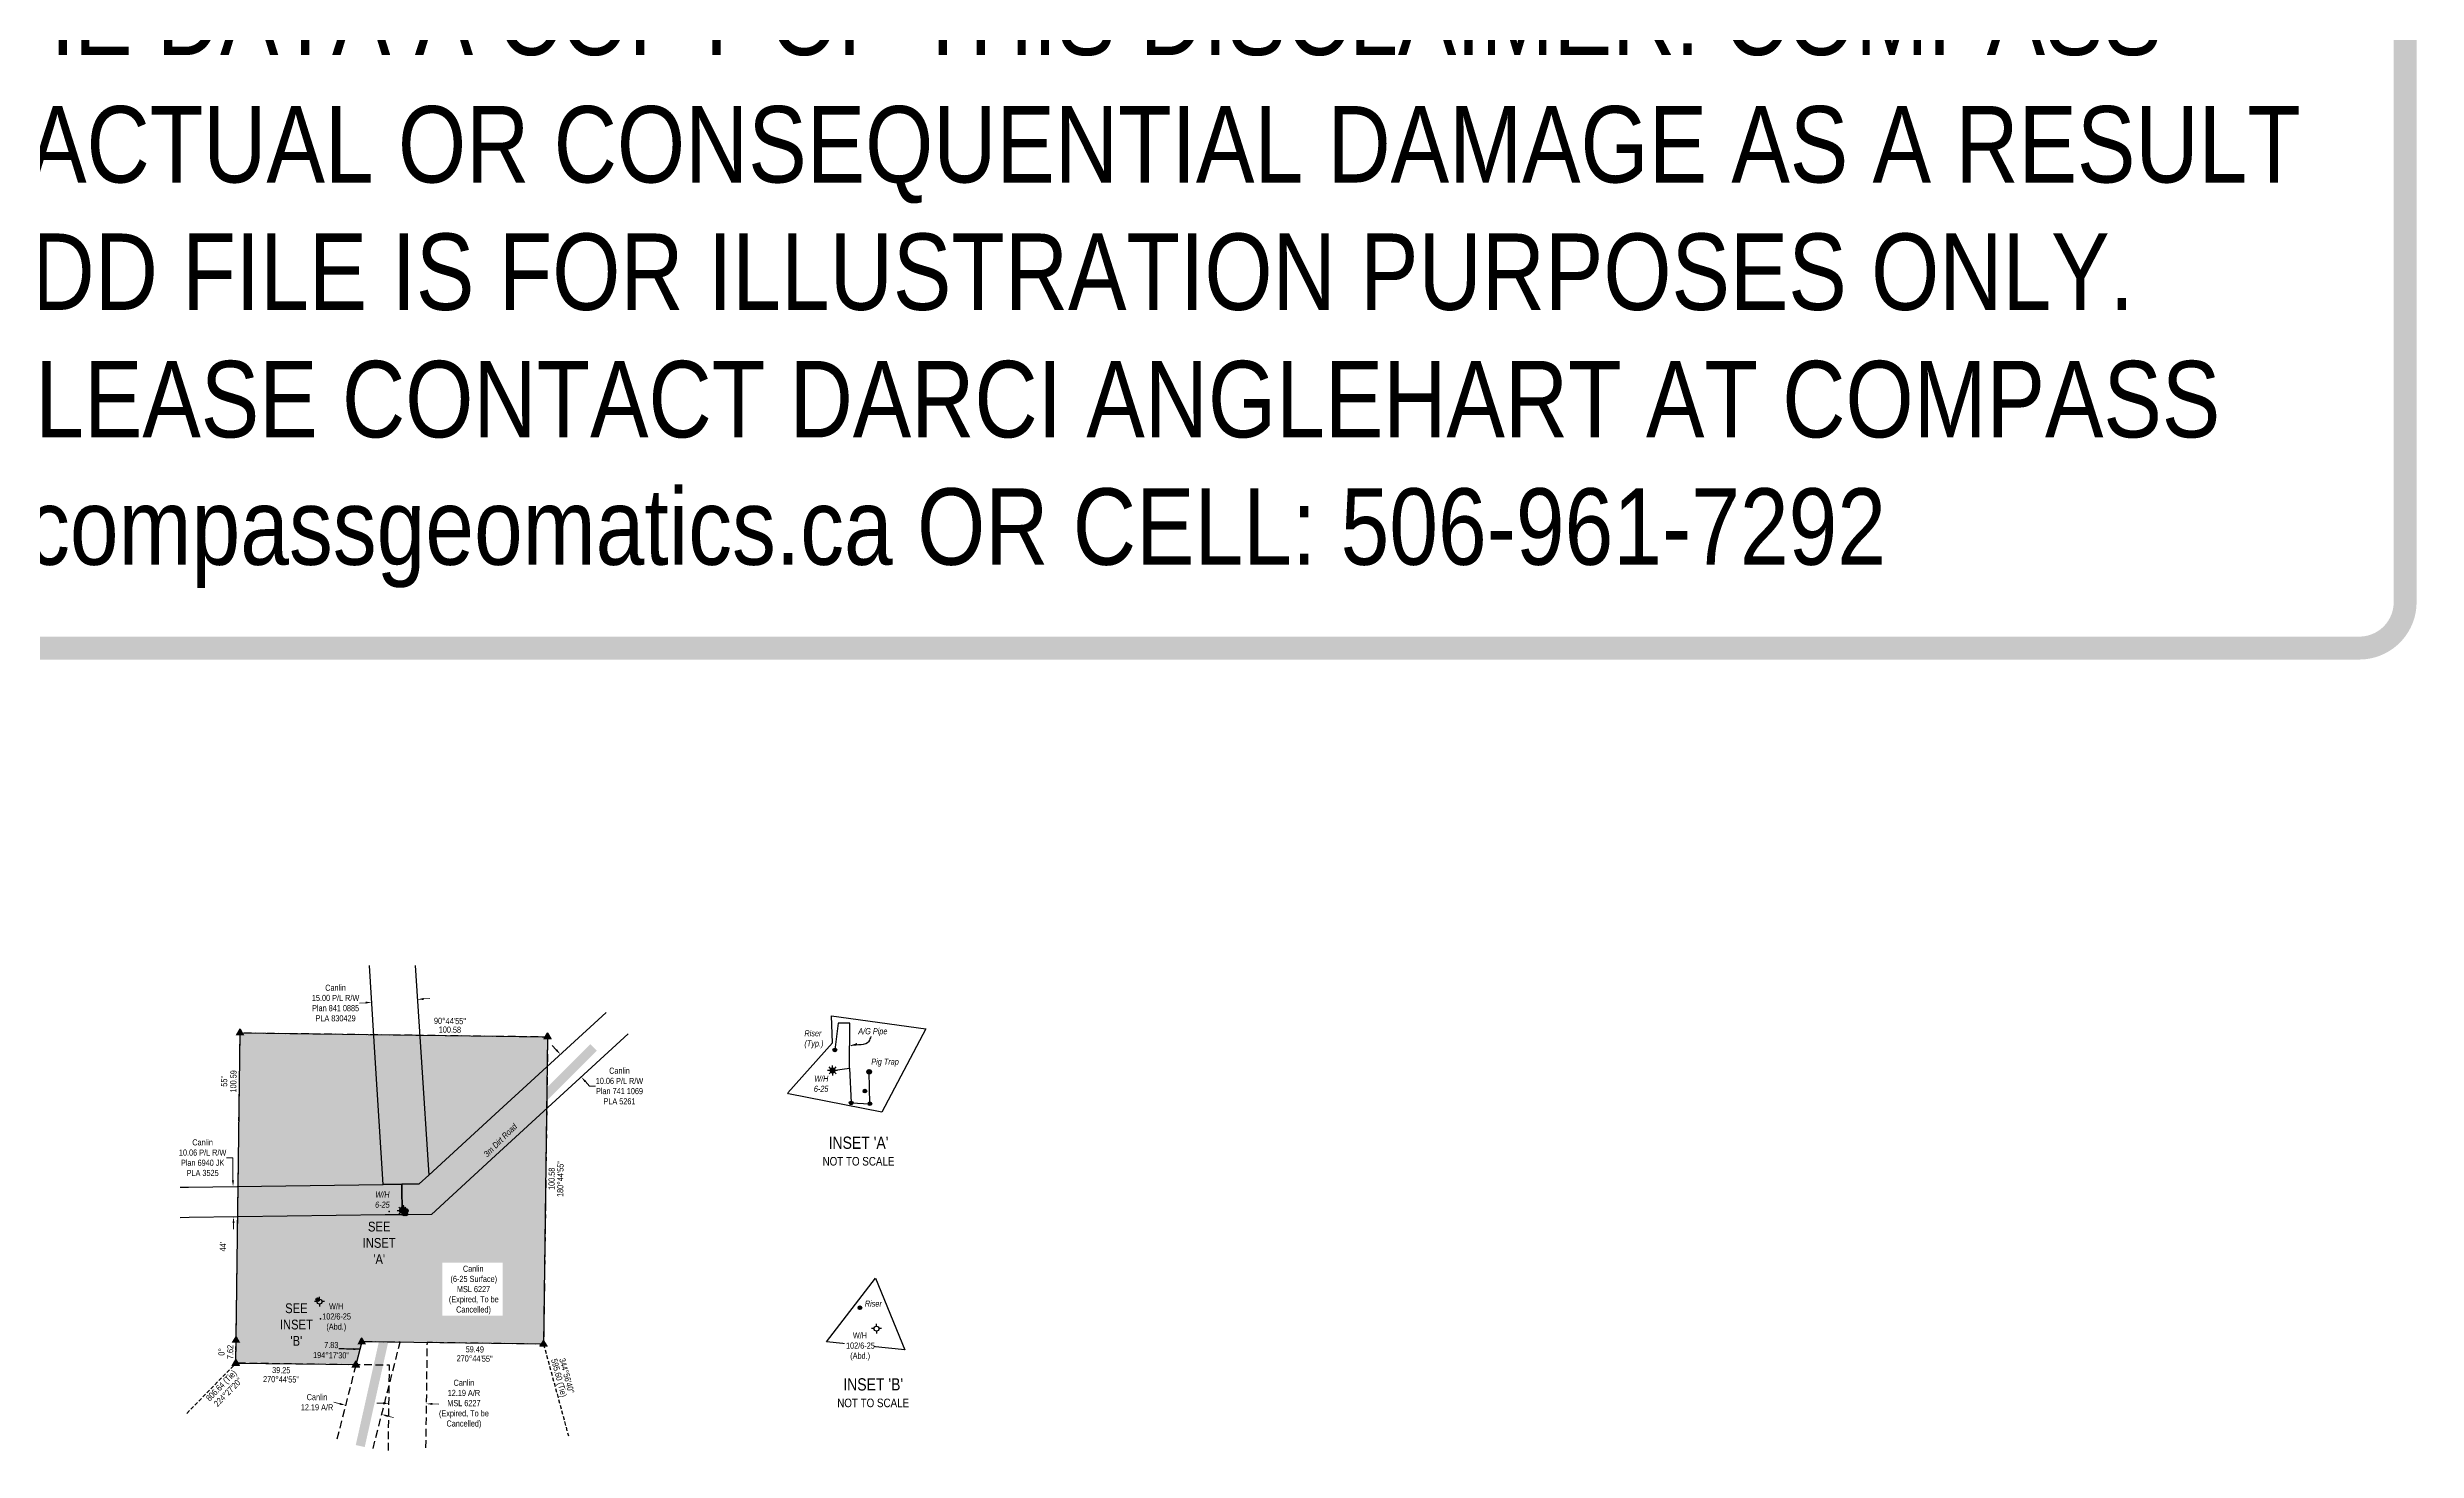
# Model space of a CAD drawing. Extents: x 565851 to 573748, y 5599310 to 5604114.
# Drawn here: x 569875 to 573748, y 5599525 to 5601820 of the extents above; entities that cross this region are included whole.
import ezdxf
from ezdxf.enums import TextEntityAlignment as Align

# ---------------------------------------------------------------- set-up
doc = ezdxf.new("R2010")
doc.units = 0
doc.header["$LTSCALE"] = 5
doc.header["$PDSIZE"] = 0.5
doc.linetypes.add('foc-ACCESSROAD', pattern=[3.75, 2.5, -1.25])
doc.linetypes.add('foc-TIELINE', pattern=[1.875, 1.25, -0.625])
doc.layers.get('Defpoints').update_dxf_attribs({"color": 9})
for name, color, linetype in [('AS-FENCE', 48, 'foc-FENCE'), ('AS-ROADS', 254, 'Continuous'), ('AS-SYMBOL', 7, 'Continuous'), ('C-AR', 13, 'foc-ACCESSROAD'), ('C-CLOSURE', 7, 'Continuous'), ('C-RW', 13, 'Continuous'), ('C-WS', 13, 'foc-ACCESSROAD'), ('C-WS-S', 8, 'Continuous'), ('DETAIL-T', 7, 'Continuous'), ('F-WS-S', 8, 'Continuous'), ('L-BD', 7, 'Continuous'), ('L-BD1', 253, 'Continuous'), ('L-MON', 1, 'Continuous'), ('L-TIE', 7, 'foc-TIELINE'), ('P-PROPOSED', 10, 'Continuous'), ('P-PROPOSED-H', 21, 'Continuous')]:
    doc.layers.add(name, color=color, linetype=linetype)
for name, color, linetype, lineweight in [('AS-GENERAL', 48, 'Continuous', 18), ('C-AR-T', 13, 'Continuous', 9), ('C-RW-T', 13, 'Continuous', 9), ('C-WS-T', 13, 'Continuous', 9)]:
    doc.layers.add(name, color=color, linetype=linetype, lineweight=lineweight)
for name, color, linetype, true_color in [('AS-PIPE-AG', 7, 'Continuous', 0x7d00fa), ('AS-PIPE-AG-T', 7, 'Continuous', 0x7d00fa), ('oil_and_gas_wells_pt', 7, 'Continuous', 0xcd7e37)]:
    doc.layers.add(name, color=color, linetype=linetype, true_color=true_color)
doc.layers.add('DISCLAIMER', color=7, linetype='Continuous', plot=False)
doc.styles.add('80', font='ARIALN.TTF', dxfattribs={"height": 10})
doc.styles.add('80CG', font='ARIALN.TTF', dxfattribs={"height": 10})
doc.styles.add('80L', font='ARIALN.TTF', dxfattribs={"height": 10})
doc.styles.add('foc-LtypeFont', font='ARIALN.TTF', dxfattribs={"height": 7.35})
doc.linetypes.add('foc-FENCE', pattern='A,10,-1,["X",foc-LtypeFont,S=0.2,R=0,X=-0.625,Y=-0.75],-1.24', length=12.24)
doc.dimstyles.new('Compass 5 000', dxfattribs={"dimscale": 5, "dimtxt": 9, "dimasz": 2, "dimexe": 0.2, "dimexo": 0.0625, "dimgap": 0.5, "dimtad": 0, "dimtih": 1, "dimtoh": 1, "dimzin": 0, "dimdsep": 46, "dimtxsty": '80CG', "dimcen": 0.1, "dimse1": 1, "dimse2": 1, "dimclrd": 256, "dimclrt": 256, "dimaunit": 1, "dimadec": 4, "dimazin": 0, "dimtfac": 0.06, "dimtofl": 0, "dimtmove": 0, "dimatfit": 1, "dimfxl": 0.2, "dimtolj": 1, "dimtzin": 0, "dimlwd": -1, "dimarcsym": 0})

# ---------------------------------------------------------------- blocks, each defined once
blk = doc.blocks.new('PIG')
h = blk.add_hatch(color=255)
h.dxf.hatch_style = 1
edge = h.paths.add_edge_path()
edge.add_arc((0, 0), 0.85, 0, 360)
at = {"layer": 'AS-SYMBOL'}
h = blk.add_hatch(color=13, dxfattribs=at)
h.dxf.hatch_style = 1
h.paths.add_polyline_path([(-0.1, 0, 1), (-0.55, 0, 1)])
h = blk.add_hatch(color=13, dxfattribs=at)
h.dxf.hatch_style = 1
h.paths.add_polyline_path([(0.1, 0, 1), (0.55, 0, 1)])
at = {"layer": 'AS-SYMBOL', "color": 13}
for centre, radius in [((0, 0), 0.75), ((-0.33, 0), 0.225), ((0.33, 0), 0.225)]:
    blk.add_circle(centre, radius, dxfattribs=at)
blk = doc.blocks.new('RISER')
h = blk.add_hatch(color=255)
h.dxf.hatch_style = 1
edge = h.paths.add_edge_path()
edge.add_arc((0, 0), 0.7, 0, 360)
blk.add_hatch(color=13).paths.add_polyline_path([(0.58, -0.15), (-0.58, -0.15, 0.774597)])
at = {"color": 13}
blk.add_line((-0.58, -0.15), (0.58, -0.15), dxfattribs=at)
blk.add_circle((0, 0), 0.6, dxfattribs=at)
blk = doc.blocks.new('GABD')
for p, q in [((-0.81, 0), (-1.62, 0)), ((0, 0.81), (0, 1.62)), ((1.62, 0), (0.81, 0)), ((0, -0.81), (0, -1.62))]:
    blk.add_line(p, q)
blk.add_circle((0, 0), 0.8)
blk = doc.blocks.new('GAS')
h = blk.add_hatch(color=255)
h.dxf.hatch_style = 1
edge = h.paths.add_edge_path()
edge.add_arc((0, 0), 0.9, 0, 360)
for p, q in [((-0.81, 0), (-1.62, 0)), ((-0.57, 0.57), (-1.14, 1.14)), ((0, 0.81), (0, 1.62)), ((0.57, 0.57), (1.14, 1.14)), ((1.62, 0), (0.81, 0)), ((-0.57, -0.57), (-1.14, -1.14)), ((0, -0.81), (0, -1.62)), ((1.14, -1.14), (0.57, -0.57))]:
    blk.add_line(p, q)
blk.add_circle((0, 0), 0.8)
blk = doc.blocks.new('TRIA')
blk.add_hatch(color=255).paths.add_polyline_path([(-0.04, 1.52), (-1.47, -0.87), (1.39, -0.87)])
blk = doc.blocks.new('TRIAA')
blk.add_blockref('TRIA', (0, 0))
blk = doc.blocks.new('TRIB')
at = {"color": 1}
blk.add_lwpolyline([(-1.12, -0.67), (-0.04, 1.13), (1.04, -0.67)], close=True, dxfattribs=at)
blk = doc.blocks.new('TRIBB')
blk.add_blockref('TRIB', (0, 0))
blk = doc.blocks.new('TRICC')
for name in ['TRIAA', 'TRIBB']:
    blk.add_blockref(name, (0, 0))
blk = doc.blocks.new('plspike')
blk.add_blockref('TRICC', (0, 0))
blk = doc.blocks.new('*D424')
at = {"layer": 'C-RW-T', "transparency": 16777216}
for p, q in [((570706.8, 5600180.3), (570700.1, 5600187.6)), ((570754.4, 5600128.5), (570761.1, 5600121.1)), ((570761.1, 5600121.1), (570771.1, 5600121.1))]:
    blk.add_line(p, q, dxfattribs=at)
for points in [[(570708.1, 5600181.4), (570705.6, 5600179.1), (570713.6, 5600172.9)], [(570755.6, 5600129.6), (570753.2, 5600127.4), (570747.6, 5600135.9)]]:
    blk.add_solid(points, dxfattribs=at)
at = {"layer": 'Defpoints', "color": 0, "transparency": 16777216}
for p in [(570720.9, 5600179.6), (570747.6, 5600135.9), (570754.9, 5600142.6)]:
    blk.add_point(p, dxfattribs=at)
at = {"layer": 'C-RW-T', "transparency": 16777216, "insert": (570810.2, 5600121.1), "char_height": 10, "attachment_point": 5, "style": '80CG'}
blk.add_mtext('\\A1;Canlin\\P10.06 P/L R/W\\PPlan 741 1069\\PPLA 5261', dxfattribs=at)
blk = doc.blocks.new('*D425')
at = {"layer": 'C-RW-T', "transparency": 16777216}
for p, q in [((570395.2, 5600257.4), (570385.2, 5600256.8)), ((570490, 5600263.5), (570500, 5600264.1))]:
    blk.add_line(p, q, dxfattribs=at)
for points in [[(570395.1, 5600259.1), (570395.3, 5600255.8), (570405.2, 5600258.1)], [(570489.9, 5600265.1), (570490.1, 5600261.8), (570480, 5600262.8)]]:
    blk.add_solid(points, dxfattribs=at)
at = {"layer": 'Defpoints', "color": 0, "transparency": 16777216}
for p in [(570405.2, 5600258.1), (570405.7, 5600249.6), (570480.5, 5600254.4)]:
    blk.add_point(p, dxfattribs=at)
at = {"layer": 'C-RW-T', "transparency": 16777216, "insert": (570346.1, 5600256.8), "char_height": 10, "attachment_point": 5, "style": '80CG'}
blk.add_mtext('\\A1;Canlin\\P15.00 P/L R/W\\PPlan 841 0885\\PPLA 830429', dxfattribs=at)
blk = doc.blocks.new('*D426')
at = {"layer": 'C-RW-T', "transparency": 16777216}
for p, q in [((570177.9, 5600003.9), (570167.9, 5600003.9)), ((570178.4, 5599966.9), (570177.9, 5600003.9)), ((570179.4, 5599896.9), (570179.5, 5599886.9))]:
    blk.add_line(p, q, dxfattribs=at)
for points in [[(570180.1, 5599967), (570176.7, 5599966.9), (570178.5, 5599956.9)], [(570181, 5599896.9), (570177.7, 5599896.9), (570179.2, 5599906.9)]]:
    blk.add_solid(points, dxfattribs=at)
at = {"layer": 'Defpoints', "color": 0, "transparency": 16777216}
for p in [(570156.5, 5599956.6), (570157.1, 5599906.6), (570179.2, 5599906.9)]:
    blk.add_point(p, dxfattribs=at)
at = {"layer": 'C-RW-T', "transparency": 16777216, "insert": (570128.8, 5600003.9), "char_height": 10, "attachment_point": 5, "style": '80CG'}
blk.add_mtext('\\A1;Canlin\\P10.06 P/L R/W\\PPlan 6940 JK\\PPLA 3525', dxfattribs=at)
blk = doc.blocks.new('*D427')
at = {"layer": 'C-AR-T', "transparency": 16777216}
for p, q in [((570423.4, 5599602.3), (570413.4, 5599602.4)), ((570504.3, 5599601.2), (570514.9, 5599601.1))]:
    blk.add_line(p, q, dxfattribs=at)
for points in [[(570423.4, 5599603.9), (570423.4, 5599600.6), (570433.4, 5599602.2)], [(570504.3, 5599602.9), (570504.3, 5599599.6), (570494.3, 5599601.4)]]:
    blk.add_solid(points, dxfattribs=at)
at = {"layer": 'Defpoints', "color": 0, "transparency": 16777216}
for p in [(570433.1, 5599582.6), (570494, 5599581.8), (570494.3, 5599601.4)]:
    blk.add_point(p, dxfattribs=at)
at = {"layer": 'C-AR-T', "transparency": 16777216, "insert": (570555.9, 5599601.1), "char_height": 10, "attachment_point": 5, "style": '80CG'}
blk.add_mtext('\\A1;Canlin\\P12.19 A/R\\PMSL 6227\\P(Expired, To be\\PCancelled)', dxfattribs=at)
blk = doc.blocks.new('*D428')
at = {"layer": 'C-AR-T', "transparency": 16777216}
for p, q in [((570352.8, 5599601.5), (570343.1, 5599604)), ((570431.2, 5599581.5), (570440.9, 5599579.1))]:
    blk.add_line(p, q, dxfattribs=at)
for points in [[(570353.2, 5599603.1), (570352.4, 5599599.9), (570362.5, 5599599)], [(570431.6, 5599583.1), (570430.7, 5599579.9), (570421.5, 5599584)]]:
    blk.add_solid(points, dxfattribs=at)
at = {"layer": 'Defpoints', "color": 0, "transparency": 16777216}
for p in [(570361.7, 5599595.8), (570362.5, 5599599), (570420.7, 5599580.8)]:
    blk.add_point(p, dxfattribs=at)
at = {"layer": 'C-AR-T', "transparency": 16777216, "insert": (570315.8, 5599604), "char_height": 10, "attachment_point": 5, "style": '80CG'}
blk.add_mtext('\\A1;Canlin\\P12.19 A/R', dxfattribs=at)
blk = doc.blocks.new('Disclaimer_Legal')
at = {"layer": 'DISCLAIMER', "color": 254, "flags": 128}
blk.add_lwpolyline([(-3612.9, -1104.6, 37.5, 37.5, 0), (4096.1, -1104.6, 37.5, 37.5, 0.414214), (4171.1, -1029.6, 37.5, 37.5, 0), (4171.1, 2078.7, 37.5, 0, 0.414214), (4096.1, 2153.7, 0, 0, 0), (-3612.9, 2153.7, 0, 0, 0.414214), (-3687.9, 2078.7, 0, 0, 0), (-3687.9, -1029.6, 0, 37.5, 0.414214)], format="xyseb", close=True, dxfattribs=at)
at = {"layer": 'DISCLAIMER', "color": 254, "insert": (241.6, 533.9), "char_height": 125, "width": 7717.568, "attachment_point": 5, "style": '80'}
blk.add_mtext('NOTICE TO THE CORPORATION, PERSON &/OR PERSONS REGARDING THIS COMPUTER AIDED DESIGN AND DRAFTING (CADD) FILES. ACCEPTANCE OF THE CADD DATA IS BASED ON THE FOLLOWING DISCLAIMER WHICH COVERS ALL CADD DATA RECIEVED FROM COMPASS GEOMATICS LTD.\\P{\\fArial Narrow|b1|i0|c0|p34;DISCLAIMER}\\PCOMPASS GEOMATICS LTD. MAKES NO REPRESENTATION OR WARRANTIES, EXPRESS OR IMPLIED, WITH RESPECT TO THE REUSE OF THE DATA PROVIDED HEREWITH, REGARDLESS OF ITS FORMAT OR THE MEANS OF ITS TRANSMISSION. THERE IS NO GUARANTEE OR REPRESENTATION TO THE USER AS TO THE ACCURACY, CURRENCY, SUITABILITY OR RELIABILITY OF THIS DATA FOR ANY PURPOSE. THE USER ACCEPTS THE DATA "AS IS", AND ASSUMES ALL RISKS ASSOCIATED WITH ITS USE. BY ACCEPTANCE OF THIS DATA, THE USER AGREES NOT TO TRANSMIT THIS DATA OR PROVIDE ACCESS OR ANY PART OF IT TO ANOTHER PARTY UNLESS THE USER SHALL INCLUDE WITH THE DATA A COPY OF THIS DISCLAIMER. COMPASS GEOMATICS LTD. ASSUMES NO RESPONSIBILITY FOR ACTUAL OR CONSEQUENTIAL DAMAGE AS A RESULT OF ANY USER\'S RELIANCE ON THIS DATA. THIS CADD FILE IS FOR ILLUSTRATION PURPOSES ONLY.\\PIF YOU REQUIRE MORE ACCURATE INFORMATION, PLEASE CONTACT DARCI ANGLEHART AT COMPASS GEOMATICS LTD. VIA EMAIL: darci.anglehart@compassgeomatics.ca OR CELL: 506-961-7292', dxfattribs=at)

msp = doc.modelspace()

# ---------------------------------------------------------------- hatches: boundary and pattern name
at = {"layer": 'P-PROPOSED-H'}
h = msp.add_hatch(color=256, dxfattribs=at)
h.dxf.hatch_style = 1
h.paths.add_polyline_path([(570686.239, 5599699.018), (570388.947, 5599702.901), (570379.264, 5599664.988), (570183.08, 5599667.523), (570190.099, 5600208.263), (570692.799, 5600201.698)])

# ---------------------------------------------------------------- linework, layer by layer
at = {"layer": 'AS-FENCE', "flags": 128}
for points in [[(571085.167, 5600110.224), (571158.667, 5600191.924), (571157.017, 5600236.174), (571311.167, 5600214.824), (571239.167, 5600078.324), (571086.617, 5600108.324)], [(571148.782, 5599702.996), (571228.782, 5599806.696), (571276.582, 5599689.696)]]:
    msp.add_lwpolyline(points, close=True, dxfattribs=at)
at = {"layer": 'AS-PIPE-AG', "flags": 128}
for points in [[(571158.567, 5600146.624), (571186.217, 5600150.124), (571186.667, 5600223.924), (571167.817, 5600223.774), (571162.217, 5600180.124)], [(571186.217, 5600150.124), (571188.917, 5600093.374), (571219.567, 5600092.174), (571218.317, 5600144.374)], [(570455.854, 5599917.223), (570457.704, 5599917.703), (570457.839, 5599925.018), (570455.954, 5599925.003), (570455.774, 5599920.448)], [(570457.794, 5599917.638), (570457.774, 5599911.798), (570461.459, 5599911.873), (570460.639, 5599916.478)]]:
    msp.add_lwpolyline(points, dxfattribs=at)
at = {"layer": 'AS-ROADS', "const_width": 14.993, "flags": 128}
msp.add_lwpolyline([(570386.442, 5599532.389), (570454.874, 5599838.423), (570481.584, 5599898.483), (570767.759, 5600184.218)], dxfattribs=at)
at = {"layer": 'C-AR', "flags": 128}
msp.add_lwpolyline([(570407.32, 5599528.452), (570451.555, 5599702.083), (570388.949, 5599702.908), (570347.382, 5599539.753)], dxfattribs=at)
at = {"layer": 'C-RW'}
for points in [[(570476.48, 5600318.059), (570486.007, 5600168.402), (570498.308, 5599975.168), (570482.895, 5599961.009), (570454.218, 5599960.634), (570424.133, 5599960.225), (570410.944, 5600167.442), (570401.355, 5600318.059)], [(570824.513, 5600206.467), (570607.722, 5600007.381), (570502.777, 5599911.012), (570454.908, 5599910.368), (570454.218, 5599960.634), (570482.895, 5599961.009), (570498.308, 5599975.168), (570606.86, 5600074.853), (570788.379, 5600241.548)], [(570091.848, 5599955.775), (570105.953, 5599955.964), (570424.133, 5599960.225), (570454.218, 5599960.634), (570454.908, 5599910.368), (570427.322, 5599910.237), (570106.591, 5599905.912), (570091.848, 5599905.714)]]:
    msp.add_lwpolyline(points, dxfattribs=at)
at = {"layer": 'C-WS', "flags": 128}
msp.add_lwpolyline([(570432.388, 5599524.901), (570434.212, 5599664.588), (570183.042, 5599667.869), (570190.099, 5600208.263), (570692.799, 5600201.698), (570686.239, 5599699.018), (570495.599, 5599701.849), (570493.288, 5599524.901)], dxfattribs=at)
at = {"layer": 'Defpoints', "color": 2}
msp.add_line((570183.084, 5599667.523), (570183.574, 5599705.583), dxfattribs=at)
at = {"layer": 'L-TIE'}
msp.add_line((570102.938, 5599585.842), (570183.084, 5599667.523), dxfattribs=at)
at = {"layer": 'L-TIE', "flags": 128}
msp.add_lwpolyline([(570686.239, 5599699.018), (570726.606, 5599549.006)], dxfattribs=at)
at = {"layer": 'oil_and_gas_wells_pt'}
for p in [(570433.494, 5599915.867), (570321.376, 5599740.339)]:
    msp.add_point(p, dxfattribs=at)
at = {"layer": 'P-PROPOSED'}
msp.add_lwpolyline([(570686.239, 5599699.018), (570388.947, 5599702.901), (570379.264, 5599664.988), (570183.08, 5599667.523), (570190.099, 5600208.263), (570692.799, 5600201.698)], close=True, dxfattribs=at)

# ---------------------------------------------------------------- block references
at = {"layer": 'AS-SYMBOL'}
for name, p, xscale, yscale, zscale in [('RISER', (571162.217, 5600180.124), 4.9977328, 4.9977328, 4.9977328), ('RISER', (571211.367, 5600112.824), 4.9977328, 4.9977328, 4.9977328), ('PIG', (571218.317, 5600144.374), 4.9977328, 4.9977328, 4.9977328), ('RISER', (571188.917, 5600093.374), 4.9977328, 4.9977328, 4.9977328), ('RISER', (571219.567, 5600092.174), 4.9977328, 4.9977328, 4.9977328), ('RISER', (570455.394, 5599920.638), 4.997732800000001, 4.997732800000001, 4.997732800000001), ('PIG', (570461.004, 5599917.063), 4.997732800000001, 4.997732800000001, 4.997732800000001), ('RISER', (570458.064, 5599911.963), 4.997732800000001, 4.997732800000001, 4.997732800000001), ('RISER', (570460.309, 5599913.908), 4.997732800000001, 4.997732800000001, 4.997732800000001), ('RISER', (570461.129, 5599911.843), 4.997732800000001, 4.997732800000001, 4.997732800000001), ('RISER', (570316.994, 5599771.928), 4.997732800000001, 4.997732800000001, 4.997732800000001), ('RISER', (571203.182, 5599758.446), 4.9977328, 4.9977328, 4.9977328)]:
    msp.add_blockref(name, p, dxfattribs=dict(at, xscale=xscale, yscale=yscale, zscale=zscale))
at = {"layer": 'C-CLOSURE'}
msp.add_blockref('Disclaimer_Legal', (569558.023, 5601941.873), dxfattribs=at)
at = {"layer": 'C-WS-S'}
for p, xscale, yscale, zscale in [((571158.567, 5600146.624), 4.9977328, 4.9977328, 4.9977328), ((570455.029, 5599917.288), 4.997732800000001, 4.997732800000001, 4.997732800000001)]:
    msp.add_blockref('GAS', p, dxfattribs=dict(at, xscale=xscale, yscale=yscale, zscale=zscale))
at = {"layer": 'F-WS-S'}
for p, xscale, yscale, zscale in [((570319.704, 5599768.518), 4.997732800000001, 4.997732800000001, 4.997732800000001), ((571230.282, 5599724.346), 4.9977328, 4.9977328, 4.9977328)]:
    msp.add_blockref('GABD', p, dxfattribs=dict(at, xscale=xscale, yscale=yscale, zscale=zscale))
at = {"layer": 'L-MON', "xscale": 4.997732800000001, "yscale": 4.997732800000001, "zscale": 4.997732800000001}
for p in [(570190.099, 5600208.263), (570692.799, 5600201.698), (570183.574, 5599705.583), (570388.949, 5599702.908), (570686.239, 5599699.018), (570183.084, 5599667.523), (570379.264, 5599664.988)]:
    msp.add_blockref('plspike', p, dxfattribs=at)

# ---------------------------------------------------------------- texts
at = {"layer": 'AS-GENERAL', "char_height": 9.99055, "attachment_point": 1, "style": '80L'}
for s, width, insert in [('{\\fArial Narrow|b0|i1|c0|p34;Riser\\P(Typ.)}', 27.83569, (571112.494, 5600212.416)), ('{\\fArial Narrow|b0|i1|c0|p34;Pig Trap}', 41.88057, (571221.803, 5600165.908)), ('{\\fArial Narrow|b0|i1|c0|p34;Riser}', 27.83569, (571211.267, 5599770.277))]:
    msp.add_mtext_dynamic_manual_height_columns(s, width=width, gutter_width=50, heights=[0], dxfattribs=dict(at, insert=insert))
at = {"layer": 'AS-GENERAL', "insert": (570587.078, 5600011.273), "char_height": 9.99055, "attachment_point": 1, "rotation": 44.955919, "style": '80L'}
msp.add_mtext_dynamic_manual_height_columns('{\\fArial Narrow|b0|i1|c0|p34;3m Dirt Road}', width=74.07563, gutter_width=50, heights=[0], dxfattribs=at)
at = {"layer": 'AS-PIPE-AG-T', "insert": (571200.557, 5600215.775), "char_height": 9.99055, "attachment_point": 1, "style": '80L'}
msp.add_mtext_dynamic_manual_height_columns('{\\fArial Narrow|b0|i1|c0|p34;A/G Pipe}', width=45.68914, gutter_width=50, heights=[0], dxfattribs=at)
at = {"layer": 'C-WS-T', "char_height": 9.99558, "attachment_point": 1, "style": '80L'}
for insert in [(571127.676, 5600138.223), (570410.393, 5599948.789)]:
    msp.add_mtext_dynamic_manual_height_columns('\\pi0.77664;{\\fArial Narrow|b0|i1|c0|p34;W/H\\P\\pi0.29936;6-25}', width=22.74445, gutter_width=50, heights=[0], dxfattribs=dict(at, insert=insert))
at = {"layer": 'DETAIL-T', "color": 3, "attachment_point": 5, "style": '80CG'}
for s, insert, char_height, width in [("INSET 'A'\\P{\\H0.7x;NOT TO SCALE}", (571200.912, 5600014.648), 19.9811, 116.86435), ("SEE\\PINSET\\P'A'", (570417.384, 5599864.601), 15.9849, 53.74082), ("SEE\\PINSET\\P'B'", (570281.995, 5599731.114), 15.9849, 53.74082), ("INSET 'B'\\P{\\H0.7x;NOT TO SCALE}", (571224.893, 5599619.495), 19.9811, 116.86435)]:
    msp.add_mtext(s, dxfattribs=dict(at, insert=insert, char_height=char_height, width=width))
at = {"layer": 'F-WS-S', "insert": (570323.22, 5599765.992), "char_height": 9.99547, "attachment_point": 1, "style": '80L'}
msp.add_mtext_dynamic_manual_height_columns('\\pi12.183;W/H\\P\\pi1.0049;102/6-25\\P\\pi7.8571;(Abd.)', width=45.50978, gutter_width=50, heights=[0], dxfattribs=at)
at = {"layer": 'L-BD', "style": '80L'}
for s, rotation, p in [('806.64 (Tie)', 45.543896, (570160.126, 5599630.567)), ('595.60 (Tie)', 285.0611, (570710.282, 5599643.66)), ("344°56'40''", 285.0611, (570724.036, 5599647.361)), ("224°27'20''", 45.543896, (570170.293, 5599620.592))]:
    msp.add_text(s, height=9.99547, rotation=rotation, dxfattribs=at).set_placement(p, align=Align.MIDDLE)
at = {"layer": 'L-BD1', "style": '80L'}
for s, height, rotation, p in [("90°44'55''", 9.9955, 359.2517, (570533.174, 5600227.524)), ('100.58', 9.9955, 359.2517, (570532.988, 5600213.282)), ("55''", 9.9955, 89.2563, (570164.066, 5600128.947)), ('100.59', 9.9955, 89.2563, (570179.058, 5600128.753)), ('100.58', 9.9955, 89.2517, (570699.264, 5599969.399)), ("180°44'55''", 9.99547, 89.2517, (570713.506, 5599969.213)), ("44'", 9.9955, 89.2624, (570161.854, 5599858.37)), ('0°', 9.9955, 89.2624, (570159.581, 5599686.377)), ('7.62', 9.9955, 89.2624, (570173.823, 5599686.193)), ('59.49', 9.9955, 359.2517, (570573.713, 5599690.492)), ('39.25', 9.9955, 359.2517, (570257.293, 5599656.568)), ("270°44'55''", 9.99547, 359.2517, (570573.518, 5599675.5)), ("270°44'55''", 9.99547, 359.2517, (570257.097, 5599641.576))]:
    msp.add_text(s, height=height, rotation=rotation, dxfattribs=at).set_placement(p, align=Align.MIDDLE)
at = {"layer": 'L-BD1', "insert": (570339.104, 5599702.61), "char_height": 9.99547, "width": 34.19552, "attachment_point": 2, "rotation": 359.251562, "style": '80L'}
msp.add_mtext("7.83 194°17'30''", dxfattribs=at)

# ---------------------------------------------------------------- dimensions: what is measured, and where the dimension line sits
at = {"layer": 'C-AR-T', "color": 6}
for base, p1, p2, angle, text, picture, middle in [((570494.287, 5599601.357), (570433.141, 5599582.613), (570494.032, 5599581.818), 359.251733, 'Canlin\\P12.19 A/R\\PMSL 6227\\P(Expired, To be\\PCancelled)', '*D427', (570555.919, 5599601.089)), ((570362.482, 5599599.02), (570420.654, 5599580.789), (570361.666, 5599595.817), 165.707068, 'Canlin\\P12.19 A/R', '*D428', (570315.819, 5599603.958))]:
    dim = msp.add_linear_dim(base=base, p1=p1, p2=p2, angle=angle, text=text, dimstyle='Compass 5 000', dxfattribs=at)
    dim.commit()
    dim.dimension.update_dxf_attribs({"geometry": picture, "text_midpoint": middle, "dimtype": 161})
at = {"layer": 'C-RW-T', "color": 6}
for p1, p2, distance, text, picture, middle in [((570480.532, 5600254.409), (570405.711, 5600249.645), -8.441, 'Canlin\\P15.00 P/L R/W\\PPlan 841 0885\\PPLA 830429', '*D425', (570346.129, 5600256.799)), ((570720.905, 5600179.584), (570754.913, 5600142.551), -9.904, 'Canlin\\P10.06 P/L R/W\\PPlan 741 1069\\PPLA 5261', '*D424', (570810.232, 5600121.121))]:
    dim = msp.add_aligned_dim(p1=p1, p2=p2, distance=distance, text=text, dimstyle='Compass 5 000', dxfattribs=at)
    dim.commit()
    dim.dimension.update_dxf_attribs({"geometry": picture, "text_midpoint": middle})
dim = msp.add_linear_dim(base=(570179.223, 5599906.892), p1=(570156.457, 5599956.64), p2=(570157.132, 5599906.594), angle=270.772476, text='Canlin\\P10.06 P/L R/W\\PPlan 6940 JK\\PPLA 3525', dimstyle='Compass 5 000', dxfattribs=at)
dim.commit()
dim.dimension.update_dxf_attribs({"geometry": '*D426', "text_midpoint": (570128.829, 5600003.949), "dimtype": 161})

# ---------------------------------------------------------------- leaders
at = {"layer": 'AS-PIPE-AG-T', "path_type": 1}
msp.add_leader([(571188.937, 5600187.547), (571218.273, 5600194.624), (571221.738, 5600201.934)], dimstyle='Compass 5 000', override={"dimgap": 0.5, "dimtad": 0}, dxfattribs=at)
at = {"layer": 'L-BD1', "path_type": 1}
msp.add_leader([(570385.022, 5599690.728), (570351.685, 5599691.223)], dimstyle='Compass 5 000', override={"dimgap": 0.5, "dimtad": 0}, dxfattribs=at)

# ---------------------------------------------------------------- next in the draw order: texts
at = {"layer": 'C-WS-T', "insert": (570525.552, 5599827.361), "char_height": 9.99547, "attachment_point": 1, "style": '80L', "bg_fill": 2}
msp.add_mtext_dynamic_manual_height_columns('\\pi28.766;Canlin\\P\\pi8.417;(6-25 Surface)\\P\\pi18.917;MSL 6227\\P\\pi5.7681;{\\A1;(Expired, To be\\P\\pi17.574;Cancelled)}', width=88.63631, gutter_width=50, heights=[0], dxfattribs=at)
at = {"layer": 'F-WS-S', "insert": (571179.848, 5599718.325), "char_height": 9.99547, "attachment_point": 1, "style": '80L', "bg_fill": 3, "box_fill_scale": 1.15, "bg_fill_color": 256, "bg_fill_true_color": 256, "bg_fill_transparency": 0}
msp.add_mtext_dynamic_manual_height_columns('\\pi11.852;W/H\\P\\pi0.67378;102/6-25\\P\\pi7.5261;(Abd.)', width=44.84761, gutter_width=50, heights=[0], dxfattribs=at)

doc.saveas('drawing.dxf')
